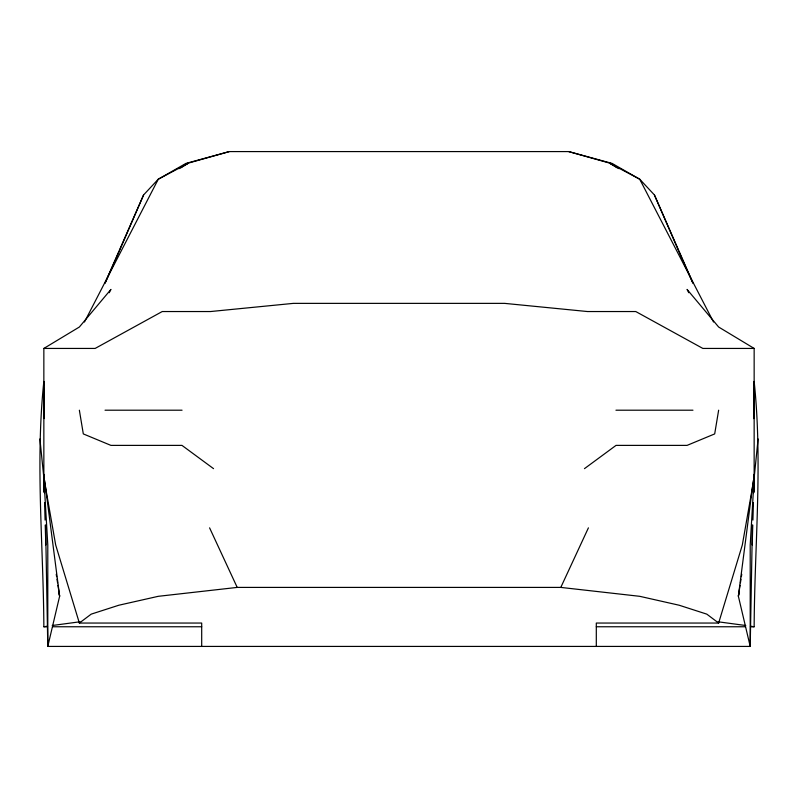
<?xml version="1.0" encoding="UTF-8"?>
<svg xmlns="http://www.w3.org/2000/svg" width="798" height="798" viewBox="0 0 798 798"><rect width="100%" height="100%" fill="white"/><g stroke="black" fill="none" stroke-linecap="round" stroke-linejoin="round"><path stroke-width="1.2" d="M45.576 525.154L47.79 646.42L750.21 646.42L752.424 525.154M753.701 418.601L754.15 381.434C762.748 463.04 754.579 544.994 754.15 626.759L750.429 626.759M752.185 544.974L752.763 525.054M752.913 520.077L753.422 502.65M753.711 492.685L754.15 477.753L758.1 438.94M47.571 626.759L43.85 626.759C43.421 544.994 35.252 463.04 43.85 381.434L44.299 418.601M753.352 480.436L738.369 596.216L750.21 646.42L750.21 544.974L754.15 477.753L742.32 544.974L718.639 623.048L596.305 623.048L596.305 646.42M753.671 477.982L754.15 474.301M740.065 585.253L738.369 596.216L739.417 591.557M740.434 582.819L741.003 579.168M741.372 576.735L741.751 574.301M718.639 410.202L714.689 433.913L687.068 445.384L616.036 445.384L584.465 468.645M119.6 250.412L143.59 194.941L158.283 179.201L185.904 163.42L229.315 151.58L568.685 151.58L612.096 163.42L639.717 179.201L654.41 194.941L692.744 282.442M105.256 282.442L143.59 194.941M105.017 283.44L119.092 251.55M39.9 438.94L43.85 477.753L55.68 544.974L79.361 623.048L91.201 614.141L118.822 605.233L158.283 596.315L237.206 587.408L560.795 587.408L588.415 527.847M84.478 322.003L158.283 179.201L187.999 163.42L180.787 167.839M109.236 292.716L110.932 289.415L79.361 327.02L43.85 348.437L43.85 491.977M178.961 168.677L187.321 163.42L229.315 151.58M43.85 626.759L47.431 626.231M52.219 625.512L79.9 621.792M43.85 348.437L95.142 348.437L162.233 311.539L210.532 311.539L293.395 303.37L504.605 303.37L587.468 311.539L635.767 311.539L702.858 348.437L754.15 348.437L754.15 491.977M105.037 410.202L182.054 410.202M615.946 410.202L692.963 410.202M79.361 623.048L201.695 623.048L201.695 646.42M52.548 626.759L201.695 626.759M596.305 626.759L745.452 626.759M718.1 621.792L745.781 625.512M560.795 587.408L639.717 596.315L679.178 605.233L706.799 614.141L718.639 623.048M750.569 626.231L754.15 626.759M568.685 151.58L610.679 163.42L619.039 168.677M754.15 348.437L718.639 327.02L687.068 289.415L688.764 292.716M617.213 167.839L610.001 163.42L639.717 179.201L713.522 322.003M213.535 468.645L181.964 445.384L110.932 445.384L83.311 433.913L79.361 410.202M209.585 527.847L237.206 587.408M678.908 251.55L692.983 283.44M654.41 194.941L678.4 250.412M58.583 591.557L59.631 596.216L47.79 646.42L47.79 544.974L43.85 477.753L44.289 492.685M56.249 574.301L56.628 576.735M56.997 579.168L57.566 582.819M57.935 585.253L59.631 596.216L44.648 480.436M43.85 474.301L44.329 477.982M44.578 502.65L45.087 520.077M45.237 525.054L45.815 544.974"/></g></svg>
